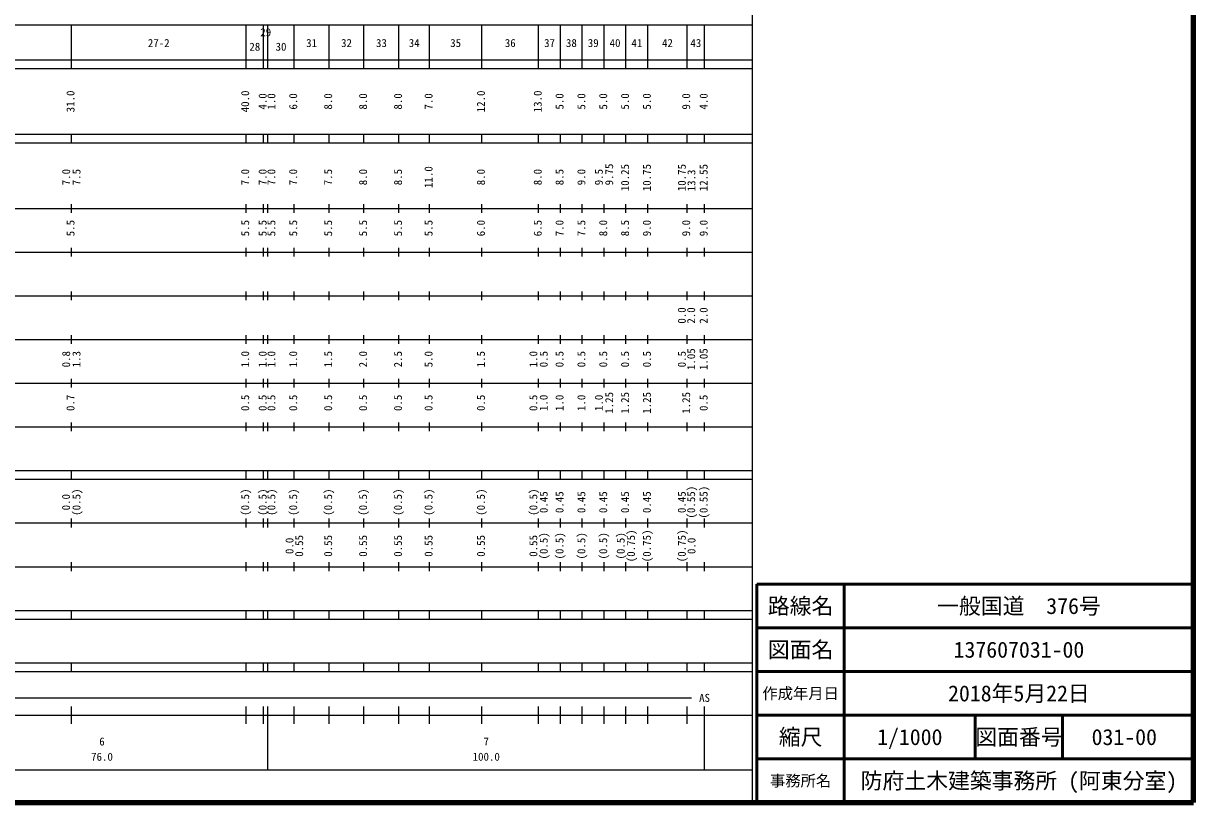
# Model space of a CAD drawing. Units: millimetres on the paper, enlarged 1000 times. Extents: x 40000 to 680000, y 20000 to 380000.
# Drawn here: x 412000 to 680000, y 20000 to 198357 of the extents above; entities that cross this region are included whole.
import ezdxf
from ezdxf.enums import TextEntityAlignment as Align

# ---------------------------------------------------------------- set-up
doc = ezdxf.new("R2010")
doc.units = ezdxf.units.MM
doc.header["$LTSCALE"] = 1000
for name, color, linetype, lineweight in [('M-TTL', 2, 'Continuous', 140), ('M-TTL-BAND', 7, 'Continuous', 25), ('M-TTL-FRAM', 2, 'Continuous', 50), ('M-TTL-LINE', 7, 'Continuous', 50)]:
    doc.layers.add(name, color=color, linetype=linetype, lineweight=lineweight)
doc.layers.add('M-TTL-TXT', color=7, linetype='Continuous')
doc.styles.add('ＭＳ ゴシック', font='')
doc.styles.get('ＭＳ ゴシック').set_extended_font_data('MS Gothic')

msp = doc.modelspace()

# ---------------------------------------------------------------- linework, layer by layer
at = {"layer": 'M-TTL'}
for p, q in [((680000, 20000), (680000, 380000)), ((40000, 20000), (680000, 20000))]:
    msp.add_line(p, q, dxfattribs=at)
at = {"layer": 'M-TTL-BAND'}
for p, q in [((579000, 20000), (579000, 370000)), ((68000, 198000), (579000, 198000)), ((423000, 188000), (423000, 198000)), ((463000, 188000), (463000, 198000)), ((467000, 188000), (467000, 198000)), ((468000, 188000), (468000, 198000)), ((474000, 188000), (474000, 198000)), ((482000, 188000), (482000, 198000)), ((490000, 188000), (490000, 198000)), ((498000, 188000), (498000, 198000)), ((505000, 188000), (505000, 198000)), ((517000, 188000), (517000, 198000)), ((530000, 188000), (530000, 198000)), ((535000, 188000), (535000, 198000)), ((540000, 188000), (540000, 198000)), ((545000, 188000), (545000, 198000)), ((550000, 188000), (550000, 198000)), ((555000, 188000), (555000, 198000)), ((564000, 188000), (564000, 198000)), ((568000, 188000), (568000, 198000)), ((40000, 190000), (579000, 190000)), ((40000, 188000), (579000, 188000)), ((40000, 173000), (579000, 173000)), ((423000, 171000), (423000, 173000)), ((463000, 171000), (463000, 173000)), ((467000, 171000), (467000, 173000)), ((468000, 171000), (468000, 173000)), ((474000, 171000), (474000, 173000)), ((482000, 171000), (482000, 173000)), ((490000, 171000), (490000, 173000)), ((498000, 171000), (498000, 173000)), ((505000, 171000), (505000, 173000)), ((517000, 171000), (517000, 173000)), ((530000, 171000), (530000, 173000)), ((535000, 171000), (535000, 173000)), ((540000, 171000), (540000, 173000)), ((545000, 171000), (545000, 173000)), ((550000, 171000), (550000, 173000)), ((555000, 171000), (555000, 173000)), ((564000, 171000), (564000, 173000)), ((568000, 171000), (568000, 173000)), ((40000, 171000), (579000, 171000)), ((40000, 156000), (579000, 156000)), ((423000, 155000), (423000, 157000)), ((463000, 155000), (463000, 157000)), ((467000, 155000), (467000, 157000)), ((468000, 155000), (468000, 157000)), ((474000, 155000), (474000, 157000)), ((482000, 155000), (482000, 157000)), ((490000, 155000), (490000, 157000)), ((498000, 155000), (498000, 157000)), ((505000, 155000), (505000, 157000)), ((517000, 155000), (517000, 157000)), ((530000, 155000), (530000, 157000)), ((535000, 155000), (535000, 157000)), ((540000, 155000), (540000, 157000)), ((545000, 155000), (545000, 157000)), ((550000, 155000), (550000, 157000)), ((555000, 155000), (555000, 157000)), ((564000, 155000), (564000, 157000)), ((568000, 155000), (568000, 157000)), ((46000, 146000), (579000, 146000)), ((423000, 145000), (423000, 147000)), ((463000, 145000), (463000, 147000)), ((467000, 145000), (467000, 147000)), ((468000, 145000), (468000, 147000)), ((474000, 145000), (474000, 147000)), ((482000, 145000), (482000, 147000)), ((490000, 145000), (490000, 147000)), ((498000, 145000), (498000, 147000)), ((505000, 145000), (505000, 147000)), ((517000, 145000), (517000, 147000)), ((530000, 145000), (530000, 147000)), ((535000, 145000), (535000, 147000)), ((540000, 145000), (540000, 147000)), ((545000, 145000), (545000, 147000)), ((550000, 145000), (550000, 147000)), ((555000, 145000), (555000, 147000)), ((564000, 145000), (564000, 147000)), ((568000, 145000), (568000, 147000)), ((423000, 135000), (423000, 137000)), ((463000, 135000), (463000, 137000)), ((467000, 135000), (467000, 137000)), ((468000, 135000), (468000, 137000)), ((474000, 135000), (474000, 137000)), ((482000, 135000), (482000, 137000)), ((490000, 135000), (490000, 137000)), ((498000, 135000), (498000, 137000)), ((505000, 135000), (505000, 137000)), ((517000, 135000), (517000, 137000)), ((530000, 135000), (530000, 137000)), ((535000, 135000), (535000, 137000)), ((540000, 135000), (540000, 137000)), ((545000, 135000), (545000, 137000)), ((550000, 135000), (550000, 137000)), ((555000, 135000), (555000, 137000)), ((564000, 135000), (564000, 137000)), ((568000, 135000), (568000, 137000)), ((52000, 136000), (579000, 136000)), ((46000, 126000), (579000, 126000)), ((423000, 125000), (423000, 127000)), ((463000, 125000), (463000, 127000)), ((467000, 125000), (467000, 127000)), ((468000, 125000), (468000, 127000)), ((474000, 125000), (474000, 127000)), ((482000, 125000), (482000, 127000)), ((490000, 125000), (490000, 127000)), ((498000, 125000), (498000, 127000)), ((505000, 125000), (505000, 127000)), ((517000, 125000), (517000, 127000)), ((530000, 125000), (530000, 127000)), ((535000, 125000), (535000, 127000)), ((540000, 125000), (540000, 127000)), ((545000, 125000), (545000, 127000)), ((550000, 125000), (550000, 127000)), ((555000, 125000), (555000, 127000)), ((564000, 125000), (564000, 127000)), ((568000, 125000), (568000, 127000)), ((52000, 116000), (579000, 116000)), ((423000, 115000), (423000, 117000)), ((463000, 115000), (463000, 117000)), ((467000, 115000), (467000, 117000)), ((468000, 115000), (468000, 117000)), ((474000, 115000), (474000, 117000)), ((482000, 115000), (482000, 117000)), ((490000, 115000), (490000, 117000)), ((498000, 115000), (498000, 117000)), ((505000, 115000), (505000, 117000)), ((517000, 115000), (517000, 117000)), ((530000, 115000), (530000, 117000)), ((535000, 115000), (535000, 117000)), ((540000, 115000), (540000, 117000)), ((545000, 115000), (545000, 117000)), ((550000, 115000), (550000, 117000)), ((555000, 115000), (555000, 117000)), ((564000, 115000), (564000, 117000)), ((568000, 115000), (568000, 117000)), ((46000, 106000), (579000, 106000)), ((423000, 105000), (423000, 107000)), ((463000, 105000), (463000, 107000)), ((467000, 105000), (467000, 107000)), ((468000, 105000), (468000, 107000)), ((474000, 105000), (474000, 107000)), ((482000, 105000), (482000, 107000)), ((490000, 105000), (490000, 107000)), ((498000, 105000), (498000, 107000)), ((505000, 105000), (505000, 107000)), ((517000, 105000), (517000, 107000)), ((530000, 105000), (530000, 107000)), ((535000, 105000), (535000, 107000)), ((540000, 105000), (540000, 107000)), ((545000, 105000), (545000, 107000)), ((550000, 105000), (550000, 107000)), ((555000, 105000), (555000, 107000)), ((564000, 105000), (564000, 107000)), ((568000, 105000), (568000, 107000)), ((40000, 96000), (579000, 96000)), ((40000, 94000), (579000, 94000)), ((423000, 94000), (423000, 96000)), ((463000, 94000), (463000, 96000)), ((467000, 94000), (467000, 96000)), ((468000, 94000), (468000, 96000)), ((474000, 94000), (474000, 96000)), ((482000, 94000), (482000, 96000)), ((490000, 94000), (490000, 96000)), ((498000, 94000), (498000, 96000)), ((505000, 94000), (505000, 96000)), ((517000, 94000), (517000, 96000)), ((530000, 94000), (530000, 96000)), ((535000, 94000), (535000, 96000)), ((540000, 94000), (540000, 96000)), ((545000, 94000), (545000, 96000)), ((550000, 94000), (550000, 96000)), ((555000, 94000), (555000, 96000)), ((564000, 94000), (564000, 96000)), ((568000, 94000), (568000, 96000)), ((49000, 84000), (579000, 84000)), ((423000, 83000), (423000, 85000)), ((463000, 83000), (463000, 85000)), ((467000, 83000), (467000, 85000)), ((468000, 83000), (468000, 85000)), ((474000, 83000), (474000, 85000)), ((482000, 83000), (482000, 85000)), ((490000, 83000), (490000, 85000)), ((498000, 83000), (498000, 85000)), ((505000, 83000), (505000, 85000)), ((517000, 83000), (517000, 85000)), ((530000, 83000), (530000, 85000)), ((535000, 83000), (535000, 85000)), ((540000, 83000), (540000, 85000)), ((545000, 83000), (545000, 85000)), ((550000, 83000), (550000, 85000)), ((555000, 83000), (555000, 85000)), ((564000, 83000), (564000, 85000)), ((568000, 83000), (568000, 85000)), ((40000, 74000), (579000, 74000)), ((423000, 73000), (423000, 75000)), ((463000, 73000), (463000, 75000)), ((467000, 73000), (467000, 75000)), ((468000, 73000), (468000, 75000)), ((474000, 73000), (474000, 75000)), ((482000, 73000), (482000, 75000)), ((490000, 73000), (490000, 75000)), ((498000, 73000), (498000, 75000)), ((505000, 73000), (505000, 75000)), ((517000, 73000), (517000, 75000)), ((530000, 73000), (530000, 75000)), ((535000, 73000), (535000, 75000)), ((540000, 73000), (540000, 75000)), ((545000, 73000), (545000, 75000)), ((550000, 73000), (550000, 75000)), ((555000, 73000), (555000, 75000)), ((564000, 73000), (564000, 75000)), ((568000, 73000), (568000, 75000)), ((40000, 64000), (579000, 64000)), ((40000, 62000), (579000, 62000)), ((423000, 62000), (423000, 64000)), ((463000, 62000), (463000, 64000)), ((467000, 62000), (467000, 64000)), ((468000, 62000), (468000, 64000)), ((474000, 62000), (474000, 64000)), ((482000, 62000), (482000, 64000)), ((490000, 62000), (490000, 64000)), ((498000, 62000), (498000, 64000)), ((505000, 62000), (505000, 64000)), ((517000, 62000), (517000, 64000)), ((530000, 62000), (530000, 64000)), ((535000, 62000), (535000, 64000)), ((540000, 62000), (540000, 64000)), ((545000, 62000), (545000, 64000)), ((550000, 62000), (550000, 64000)), ((555000, 62000), (555000, 64000)), ((564000, 62000), (564000, 64000)), ((568000, 62000), (568000, 64000)), ((40000, 52000), (579000, 52000)), ((423000, 50000), (423000, 52000)), ((463000, 50000), (463000, 52000)), ((467000, 50000), (467000, 52000)), ((468000, 50000), (468000, 52000)), ((474000, 50000), (474000, 52000)), ((482000, 50000), (482000, 52000)), ((490000, 50000), (490000, 52000)), ((498000, 50000), (498000, 52000)), ((505000, 50000), (505000, 52000)), ((517000, 50000), (517000, 52000)), ((530000, 50000), (530000, 52000)), ((535000, 50000), (535000, 52000)), ((540000, 50000), (540000, 52000)), ((545000, 50000), (545000, 52000)), ((550000, 50000), (550000, 52000)), ((555000, 50000), (555000, 52000)), ((564000, 50000), (564000, 52000)), ((568000, 50000), (568000, 52000)), ((40000, 50000), (579000, 50000)), ((71000, 44000), (565000, 44000)), ((423000, 38000), (423000, 42000)), ((463000, 38000), (463000, 42000)), ((467000, 38000), (467000, 42000)), ((468000, 27500), (468000, 42000)), ((474000, 38000), (474000, 42000)), ((482000, 38000), (482000, 42000)), ((490000, 38000), (490000, 42000)), ((498000, 38000), (498000, 42000)), ((505000, 38000), (505000, 42000)), ((517000, 38000), (517000, 42000)), ((530000, 38000), (530000, 42000)), ((535000, 38000), (535000, 42000)), ((540000, 38000), (540000, 42000)), ((545000, 38000), (545000, 42000)), ((550000, 38000), (550000, 42000)), ((555000, 38000), (555000, 42000)), ((564000, 38000), (564000, 42000)), ((568000, 27500), (568000, 42000)), ((40000, 40000), (579000, 40000)), ((68000, 27500), (579000, 27500))]:
    msp.add_line(p, q, dxfattribs=at)
at = {"layer": 'M-TTL-FRAM'}
for p, q in [((680000, 70000), (580000, 70000)), ((580000, 70000), (580000, 20000))]:
    msp.add_line(p, q, dxfattribs=at)
at = {"layer": 'M-TTL-LINE'}
for p, q in [((600000, 70000), (600000, 20000)), ((680000, 60000), (580000, 60000)), ((680000, 50000), (580000, 50000)), ((680000, 40000), (580000, 40000)), ((630000, 40000), (630000, 30000)), ((650000, 40000), (650000, 30000)), ((680000, 30000), (580000, 30000))]:
    msp.add_line(p, q, dxfattribs=at)

# ---------------------------------------------------------------- texts
at = {"layer": 'M-TTL-BAND', "style": 'ＭＳ ゴシック'}
for s, p in [('29', (467500, 194860)), ('27-2', (443000, 192405)), ('28', (465000, 191559)), ('30', (471000, 191559)), ('31', (478000, 192405)), ('32', (486000, 192405)), ('33', (494000, 192405)), ('34', (501500, 192405)), ('35', (511000, 192405)), ('36', (523500, 192405)), ('37', (532500, 192405)), ('38', (537500, 192405)), ('39', (542500, 192405)), ('40', (547500, 192405)), ('41', (552500, 192405)), ('42', (559500, 192405)), ('43', (566000, 192405)), ('AS', (568000, 42500)), ('6', (430000, 32523)), ('7', (518000, 32523)), ('76.0', (430000, 29033)), ('100.0', (518000, 29033))]:
    msp.add_text(s, height=1833, dxfattribs=at).set_placement(p, align=Align.BOTTOM_CENTER)
for s, p in [('31.0', (424247, 180500)), ('40.0', (464247, 180500)), ('12.0', (518247, 180500)), ('13.0', (531247, 180500)), ('4.0', (468247, 180500)), ('1.0', (470253, 180500)), ('6.0', (475247, 180500)), ('8.0', (483247, 180500)), ('8.0', (491247, 180500)), ('8.0', (499247, 180500)), ('7.0', (506247, 180500)), ('5.0', (536247, 180500)), ('5.0', (541247, 180500)), ('5.0', (546247, 180500)), ('5.0', (551247, 180500)), ('5.0', (556247, 180500)), ('9.0', (565247, 180500)), ('4.0', (569247, 180500)), ('7.0', (423247, 163174)), ('7.5', (425617, 163174)), ('7.0', (464247, 163174)), ('7.0', (468247, 163174)), ('7.0', (470253, 163174)), ('7.0', (475247, 163174)), ('7.5', (483247, 163174)), ('8.0', (491247, 163174)), ('8.5', (499247, 163174)), ('11.0', (506247, 163174)), ('8.0', (518247, 163174)), ('8.0', (531247, 163174)), ('8.5', (536247, 163174)), ('9.0', (541247, 163174)), ('9.5', (545247, 163174)), ('9.75', (547617, 163776)), ('10.25', (551247, 163063)), ('10.75', (556247, 163063)), ('10.75', (564247, 163063)), ('13.3', (566447, 162412)), ('12.55', (569247, 163063)), ('5.5', (424247, 151500)), ('5.5', (464247, 151500)), ('5.5', (468247, 151500)), ('5.5', (470253, 151500)), ('5.5', (475247, 151500)), ('5.5', (483247, 151500)), ('5.5', (491247, 151500)), ('5.5', (499247, 151500)), ('5.5', (506247, 151500)), ('6.0', (518247, 151500)), ('6.5', (531247, 151500)), ('7.0', (536247, 151500)), ('7.5', (541247, 151500)), ('8.0', (546247, 151500)), ('8.5', (551247, 151500)), ('9.0', (556247, 151500)), ('9.0', (565247, 151500)), ('9.0', (569247, 151500)), ('0.0', (564247, 131500)), ('2.0', (566385, 131500)), ('2.0', (569247, 131500)), ('1.05', (566385, 121500)), ('1.05', (569247, 121500)), ('0.8', (423247, 121500)), ('1.3', (425617, 121500)), ('1.0', (464247, 121500)), ('1.0', (468247, 121500)), ('1.0', (470253, 121500)), ('1.0', (475247, 121500)), ('1.5', (483247, 121500)), ('2.0', (491247, 121500)), ('2.5', (499247, 121500)), ('5.0', (506247, 121500)), ('1.5', (518247, 121500)), ('1.0', (530247, 121500)), ('0.5', (532617, 121500)), ('0.5', (536247, 121500)), ('0.5', (541247, 121500)), ('0.5', (546247, 121500)), ('0.5', (551247, 121500)), ('0.5', (556247, 121500)), ('0.5', (564247, 121500)), ('0.7', (424247, 111500)), ('0.5', (464247, 111500)), ('0.5', (468247, 111500)), ('0.5', (470253, 111500)), ('0.5', (475247, 111500)), ('0.5', (483247, 111500)), ('0.5', (491247, 111500)), ('0.5', (499247, 111500)), ('0.5', (506247, 111500)), ('0.5', (518247, 111500)), ('0.5', (530247, 111500)), ('1.0', (532617, 111500)), ('1.0', (536247, 111500)), ('1.0', (541247, 111500)), ('1.0', (545247, 111500)), ('1.25', (547617, 111500)), ('1.25', (551247, 111500)), ('1.25', (556247, 111500)), ('1.25', (565247, 111500)), ('0.5', (569247, 111500)), ('(0.5)', (425617, 88764)), ('(0.5)', (464247, 88764)), ('(0.5)', (468247, 88764)), ('(0.5)', (470253, 88764)), ('(0.5)', (475247, 88764)), ('(0.5)', (483247, 88764)), ('(0.5)', (491247, 88764)), ('(0.5)', (499247, 88764)), ('(0.5)', (506247, 88764)), ('(0.5)', (518247, 88764)), ('(0.5)', (530247, 88764)), ('(0.55)', (566385, 88764)), ('(0.55)', (569247, 88764)), ('0.0', (423221, 88764)), ('0.45', (532617, 88764)), ('0.45', (536247, 88764)), ('0.45', (541247, 88764)), ('0.45', (546247, 88764)), ('0.45', (551247, 88764)), ('0.45', (556247, 88764)), ('0.45', (564247, 88764)), ('0.0', (474403, 78764)), ('0.55', (476617, 78764)), ('0.55', (483247, 78764)), ('0.55', (491247, 78764)), ('0.55', (499247, 78764)), ('0.55', (506247, 78764)), ('0.55', (518247, 78764)), ('0.55', (530247, 78764)), ('(0.5)', (532617, 78764)), ('(0.5)', (536247, 78764)), ('(0.5)', (541247, 78764)), ('(0.5)', (546247, 78764)), ('(0.5)', (550247, 78764)), ('(0.75)', (552617, 78764)), ('(0.75)', (556247, 78764)), ('(0.75)', (564247, 78764)), ('0.0', (566474, 78764))]:
    msp.add_text(s, height=1833, rotation=90, dxfattribs=at).set_placement(p, align=Align.BOTTOM_CENTER)
at = {"layer": 'M-TTL-TXT', "style": 'ＭＳ ゴシック'}
for s, height, p in [('路線名', 3666, (590000, 65000)), ('路線名', 3666, (590000, 65000)), ('一般国道\u3000376号', 3666, (640000, 65000)), ('図面名', 3666, (590000, 55000)), ('図面名', 3666, (590000, 55000)), ('137607031-00', 3666, (640000, 55000)), ('作成年月日', 2566, (590000, 45000)), ('作成年月日', 2566, (590000, 45000)), ('2018年5月22日', 3666, (640000, 45000)), ('縮尺', 3666, (590000, 35000)), ('縮尺', 3666, (590000, 35000)), ('1/1000', 3666, (615000, 35000)), ('図面番号', 3666, (640000, 35000)), ('図面番号', 3666, (640000, 35000)), ('031-00', 3666, (664125, 35000)), ('防府土木建築事務所 (阿東分室)', 3666, (640000, 25000)), ('事務所名', 2566, (590000, 25000)), ('事務所名', 2566, (590000, 25000))]:
    msp.add_text(s, height=height, dxfattribs=at).set_placement(p, align=Align.MIDDLE_CENTER)

doc.saveas('drawing.dxf')
